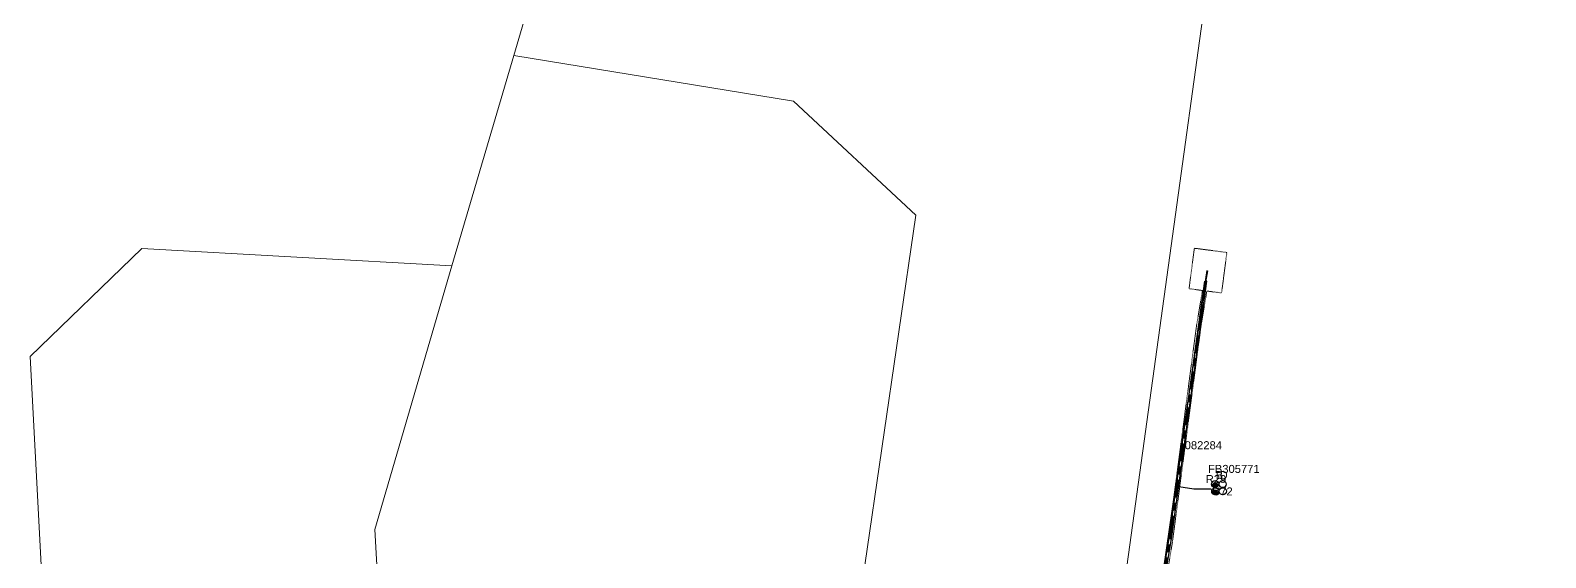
# Model space of a CAD drawing. Header units: metres. Extents: x 302407 to 305113, y 6184433 to 6187336.
# Drawn here: x 302520.9 to 302861.9, y 6187003.5 to 6187122.1 of the extents above; entities that cross this region are included whole.
import ezdxf
from ezdxf.enums import TextEntityAlignment as Align

# ---------------------------------------------------------------- set-up
doc = ezdxf.new("R2010")
doc.units = ezdxf.units.M
for name, pattern in [('Cable Exist UG', [8.2, 4, -1.2, 1.8, -1.2]), ('HIDDEN', [0.375, 0.25, -0.125]), ('HIDDEN2', [0.1875, 0.125, -0.0625])]:
    doc.linetypes.add(name, pattern=pattern)
doc.layers.get('0').update_dxf_attribs({"color": 6})
for name, color, linetype, lineweight in [('Cadastre Buildings_SP_EXT', 7, 'Continuous', 5), ('Cadastre Land Parcels_SP_EXT', 7, 'Continuous', 5), ('Cadastre Other Property_SP_EXT', 9, 'HIDDEN', 5)]:
    doc.layers.add(name, color=color, linetype=linetype, lineweight=lineweight)
doc.layers.add('Duct_SP_EXT', color=7, linetype='Continuous')
doc.layers.add('Mains_HV_EXT', color=7, linetype='Continuous')
doc.styles.get("Standard").update_dxf_attribs({"font": 'arial.ttf'})
doc.linetypes.add('Cable E UG', pattern='A,6,-0.5,["E",Standard,S=1.7,R=0,X=0.5,Y=-1],-2.9', length=9.4)

# ---------------------------------------------------------------- blocks, each defined once
blk = doc.blocks.new('DUCT_EXT')
blk.add_circle((0, 0.8), 0.8)
at = {"flags": 1}
blk.add_attdef('Z', (0, 0), '', height=0.2, dxfattribs=at)
at = {"flags": 9}
for tag, p in [('DUCT_CODE', (0, 0)), ('XSECT_TYPE', (0, -0.2)), ('STATE', (0, -0.6)), ('FB_REFERENCE', (0, -0.4)), ('NOTES', (0, -0.8))]:
    blk.add_attdef(tag, text='', height=0.2, dxfattribs=at).set_placement(p, align=Align.MIDDLE_LEFT)
blk = doc.blocks.new('CABLE_LARGE_EXT')
h = blk.add_hatch(color=256)
edge = h.paths.add_edge_path()
edge.add_arc((0, 0.55), 0.55, 0, 360)
blk.add_circle((0, 0.55), 0.55)
at = {"flags": 1}
blk.add_attdef('Z', (0, 0), '', height=0.2, dxfattribs=at)
at = {"flags": 9}
for tag, p in [('COND_CODE', (0, 0)), ('STATE', (0, -0.4)), ('XSECT_SIZE', (0, -0.6)), ('FB_REFERENCE', (0, -0.2)), ('NOTES', (0, -0.8))]:
    blk.add_attdef(tag, text='', height=0.2, dxfattribs=at).set_placement(p, align=Align.MIDDLE_LEFT)

msp = doc.modelspace()

# ---------------------------------------------------------------- linework, layer by layer
at = {"layer": 'Cadastre Buildings_SP_EXT', "linetype": 'Continuous'}
for points in [[(302707.49, 6186960.12), (302712.39, 6186992.99), (302708.71, 6187001.81), (302720.15, 6187080.53), (302692.64, 6187106.18), (302629.71, 6187116.45), (302615.81, 6187069.1), (302598.45, 6187009.84), (302603.38, 6186921.71), (302679.51, 6186953.36), (302707.49, 6186960.12)], [(302531.35, 6186891.77), (302603.38, 6186921.71), (302598.45, 6187009.84), (302615.81, 6187069.1), (302546.07, 6187073.02), (302520.94, 6187048.72), (302525.36, 6186964.84), (302526.92, 6186935), (302529.11, 6186893.43), (302531.35, 6186891.77)]]:
    msp.add_lwpolyline(points, close=True, dxfattribs=at)
at = {"layer": 'Cadastre Land Parcels_SP_EXT', "linetype": 'Continuous'}
for points in [[(302638.15, 6187145.06), (302629.71, 6187116.45), (302692.64, 6187106.18), (302720.15, 6187080.53), (302708.71, 6187001.81), (302712.39, 6186992.99), (302707.49, 6186960.12), (302732.22, 6186966.13), (302763.8, 6186973.81), (302813.26, 6187331.28)], [(303045.79, 6187177.38), (302856.89, 6187291.45), (302850.99, 6187295.22), (302850.99, 6187295.22), (302843.49, 6187295.07), (302838.73, 6187297.48), (302834.9, 6187304.01), (302825.99, 6187319.14), (302821.55, 6187326.26), (302818.39, 6187328.7), (302813.26, 6187331.28), (302763.8, 6186973.81), (302802.78, 6186979.78), (302883.17, 6186992.06)]]:
    msp.add_lwpolyline(points, dxfattribs=at)
at = {"layer": 'Cadastre Other Property_SP_EXT', "linetype": 'HIDDEN2'}
msp.add_lwpolyline([(302768.4, 6186974.5), (302769.81, 6186974.67), (302773.84, 6186982.48), (302777.9, 6187006.92), (302784.32, 6187055.44), (302785.65, 6187063.44), (302788.97, 6187063.01), (302790.16, 6187072.12), (302782.84, 6187073.07), (302781.65, 6187063.96), (302784.66, 6187063.57), (302783.32, 6187055.58), (302776.9, 6187007.05), (302772.97, 6186983.32), (302768.4, 6186974.5)], close=True, dxfattribs=at)
at = {"layer": 'Duct_SP_EXT'}
for p, q in [((302777.27, 6187008.28), (302785.17, 6187065.7)), ((302777.75, 6187008.21), (302785.64, 6187065.63)), ((302785.17, 6187065.7), (302785.41, 6187065.66)), ((302785.64, 6187065.63), (302785.41, 6187065.66)), ((302773.13, 6186983.05), (302777.27, 6187008.28)), ((302773.59, 6186982.9), (302777.75, 6187008.21)), ((302777.27, 6187008.28), (302777.51, 6187008.25)), ((302777.75, 6187008.21), (302777.51, 6187008.25))]:
    msp.add_line(p, q, dxfattribs=at)
msp.add_lwpolyline([(302786.62, 6187018.85), (302782.69, 6187018.85), (302779.37, 6187019.38)], dxfattribs=at)
at = {"layer": 'Mains_HV_EXT', "linetype": 'Cable Exist UG'}
msp.add_lwpolyline([(302765.64, 6186970.22), (302768.51, 6186973.37), (302773.53, 6186983.34), (302777.63, 6187008.89), (302784.13, 6187056.39), (302785.7, 6187068.08)], dxfattribs=at)
at = {"layer": 'Mains_HV_EXT', "linetype": 'Cable E UG'}
msp.add_lwpolyline([(302785.8, 6187068), (302784.99, 6187063.46), (302773.28, 6186982.94), (302768.71, 6186974.6), (302765.64, 6186970.22)], dxfattribs=at)

# ---------------------------------------------------------------- block references
at = {"layer": 'Duct_SP_EXT'}
for name, p in [('DUCT_EXT', (302787.52, 6187019.22)), ('DUCT_EXT', (302787.54, 6187017.61)), ('CABLE_LARGE_EXT', (302787.52, 6187019.24)), ('CABLE_LARGE_EXT', (302787.54, 6187017.61)), ('DUCT_EXT', (302789.22, 6187019.22)), ('DUCT_EXT', (302789.24, 6187017.61))]:
    msp.add_blockref(name, p, dxfattribs=at)

# ---------------------------------------------------------------- texts
at = {"layer": 'Cadastre Other Property_SP_EXT'}
msp.add_text('082284', height=1.8, dxfattribs=at).set_placement((302780.67, 6187027.86))
at = {"layer": 'Duct_SP_EXT'}
for s, p in [('R29', (302785.4, 6187020.25)), ('FB305771', (302785.92, 6187022.53)), ('B', (302787.62, 6187021.13)), ('D', (302788.52, 6187021.13)), ('U72', (302786.85, 6187017.47))]:
    msp.add_text(s, height=1.8, dxfattribs=at).set_placement(p)

doc.saveas('drawing.dxf')
